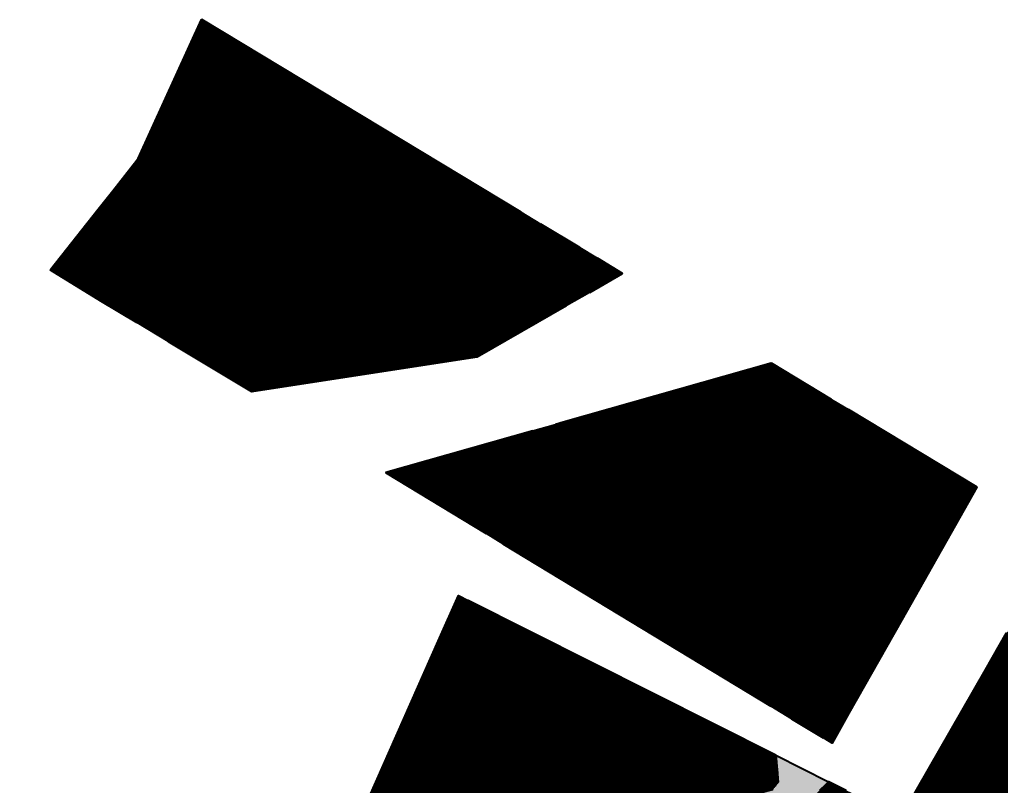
# Model space of a CAD drawing. Header units: metres. Extents: x 729358 to 733474, y 1423022 to 1426173.
# Drawn here: x 730233 to 730736, y 1425708 to 1426101 of the extents above; entities that cross this region are included whole.
import ezdxf

# ---------------------------------------------------------------- set-up
doc = ezdxf.new("R2010")
doc.units = ezdxf.units.M
for name, color, linetype in [('BOUNDARY', 7, 'Continuous'), ('GREEN_AREA', 7, 'Continuous'), ('PARCEL_BORDER', 7, 'Continuous'), ('PARCEL_M', 7, 'Continuous'), ('PARCEL_S', 7, 'Continuous'), ('ROADS_LOCAL', 7, 'Continuous')]:
    doc.layers.add(name, color=color, linetype=linetype)

msp = doc.modelspace()

# ---------------------------------------------------------------- hatches: boundary and pattern name
at = {"layer": 'BOUNDARY', "true_color": 0xdcdcdc}
h = msp.add_hatch(dxfattribs=at)
h.set_pattern_fill('SOLID')
h.paths.add_polyline_path([(730467.86, 1425928.29), (730352.38, 1425910.46), (730275.08, 1425956.89), (730249.21, 1425972.73), (730273.67, 1426003.59), (730281.12, 1426013), (730293.54, 1426028.67), (730293.89, 1426029.17), (730294.17, 1426029.71), (730326.56, 1426100.82), (730542.14, 1425970.89), (730467.86, 1425928.29)])
h = msp.add_hatch(dxfattribs=at)
h.set_pattern_fill('SOLID')
h.paths.add_polyline_path([(730511.78, 1425894.71), (730618.44, 1425924.92), (730723.77, 1425861.47), (730685.31, 1425793.62), (730649.54, 1425730.51), (730421.05, 1425868.96), (730511.78, 1425894.71)])
h = msp.add_hatch(dxfattribs=at)
h.set_pattern_fill('SOLID')
h.paths.add_polyline_path([(731147.16, 1424721.86), (731256.16, 1424608.75), (731244.45, 1424320.13), (731216.28, 1423762.84), (731085.59, 1423834.2), (731085.45, 1423834.27), (731029.37, 1423862.74), (731029.22, 1423862.81), (730813.25, 1423963.61), (730747.11, 1423994.49), (730747.07, 1423994.51), (730733.5, 1424000.7), (730660.17, 1424039.15), (730617.42, 1424061.56), (730529.44, 1424109.24), (730310.18, 1424230.03), (730192.73, 1424303.57), (730172.54, 1424316.68), (730172.45, 1424316.74), (729875.07, 1424500.8), (729806.43, 1424543.45), (729687.49, 1424617.38), (729569.32, 1424690.82), (729612.42, 1424741.31), (729675.47, 1424785.2), (729675.56, 1424785.27), (729762.88, 1424849.07), (729816.98, 1424888.6), (729996.73, 1425019.9), (730119.82, 1425084.44), (730120.07, 1425084.58), (730266.65, 1425172.21), (730267.07, 1425172.49), (730267.45, 1425172.81), (730267.81, 1425173.17), (730268.12, 1425173.56), (730268.4, 1425173.98), (730268.63, 1425174.42), (730359.38, 1425372.62), (730359.55, 1425373.05), (730359.68, 1425373.49), (730359.77, 1425373.93), (730395.3, 1425601.1), (730395.35, 1425601.52), (730395.36, 1425601.94), (730395.34, 1425602.37), (730390.26, 1425652.75), (730458.22, 1425806.03), (730647.82, 1425710.72), (730656.83, 1425706.19), (730670.25, 1425699.44), (730680.5, 1425694.29), (730680.96, 1425694.09), (730681.44, 1425693.93), (730681.93, 1425693.82), (730682.43, 1425693.77), (730682.94, 1425693.76), (730683.44, 1425693.81), (730683.94, 1425693.9), (730684.42, 1425694.05), (730684.89, 1425694.24), (730685.33, 1425694.48), (730685.75, 1425694.77), (730686.14, 1425695.09), (730686.49, 1425695.45), (730686.81, 1425695.85), (730687.08, 1425696.27), (730728.18, 1425768.01), (730728.19, 1425768.02), (730769.13, 1425840.14), (730805.64, 1425904.46), (731213.98, 1425663.18), (731130.61, 1425526.56), (731130.37, 1425526.13), (731130.18, 1425525.67), (731130.04, 1425525.2), (731129.94, 1425524.72), (731129.89, 1425524.23), (731129.88, 1425523.74), (731129.93, 1425523.25), (731130.02, 1425522.76), (731130.16, 1425522.29), (731130.35, 1425521.83), (731130.58, 1425521.4), (731130.85, 1425520.99), (731131.17, 1425520.61), (731131.51, 1425520.26), (731131.9, 1425519.94), (731132.31, 1425519.67), (731180.61, 1425490.69), (731133.33, 1425350.71), (731133.22, 1425350.34), (731133.14, 1425349.98), (731105.49, 1425193.29), (731092.66, 1425120.94), (731092.59, 1425120.23), (731084.29, 1424870.04), (731084.29, 1424869.91), (731083.66, 1424789.99), (731083.68, 1424789.51), (731083.74, 1424789.03), (731083.86, 1424788.56), (731084.01, 1424788.11), (731084.21, 1424787.67), (731084.46, 1424787.25), (731084.74, 1424786.85), (731085.05, 1424786.49), (731147.16, 1424721.86), (731147.16, 1424721.86)])
at = {"layer": 'GREEN_AREA', "true_color": 0x96c896}
h = msp.add_hatch(dxfattribs=at)
h.set_pattern_fill('SOLID')
h.paths.add_polyline_path([(730306.9, 1425945.92), (730295.83, 1425945.7), (730293.67, 1425945.73), (730275.08, 1425956.89), (730249.21, 1425972.73), (730273.67, 1426003.59), (730281.12, 1426013), (730293.54, 1426028.67), (730293.89, 1426029.17), (730294.17, 1426029.71), (730326.56, 1426100.82), (730490.11, 1426002.25), (730488.77, 1426001.59), (730481.11, 1425997.81), (730472.82, 1425993.72), (730463.9, 1425989.31), (730454.33, 1425984.59), (730444.2, 1425979.59), (730434.06, 1425974.96), (730423.85, 1425970.67), (730413.57, 1425966.73), (730403.23, 1425963.12), (730392.81, 1425959.85), (730382.33, 1425956.92), (730371.77, 1425954.33), (730361.14, 1425952.08), (730350.44, 1425950.17), (730339.66, 1425948.6), (730328.81, 1425947.37), (730317.89, 1425946.47), (730306.9, 1425945.92)])
h.paths.add_polyline_path([(730346.73, 1426020.43), (730346.73, 1425978.56), (730371.22, 1425978.56), (730371.22, 1426020.43), (730346.73, 1426020.43)])
h.paths.add_polyline_path([(730422.07, 1426031.46), (730395.43, 1426031.46), (730395.43, 1425986.12), (730422.07, 1425986.12), (730422.07, 1426031.46)])
h = msp.add_hatch(dxfattribs=at)
h.set_pattern_fill('SOLID')
h.paths.add_polyline_path([(730417.09, 1425957.36), (730427.51, 1425961.37), (730427.65, 1425961.43), (730438, 1425965.77), (730438.14, 1425965.83), (730448.42, 1425970.53), (730448.55, 1425970.59), (730458.76, 1425975.63), (730468.32, 1425980.35), (730477.25, 1425984.75), (730485.54, 1425988.84), (730493.19, 1425992.62), (730500.21, 1425996.08), (730500.28, 1425996.12), (730520.23, 1425984.1), (730519.7, 1425981.74), (730518, 1425974.29), (730516.14, 1425966.16), (730514.14, 1425957.35), (730513.47, 1425954.45), (730467.86, 1425928.29), (730352.38, 1425910.46), (730309.77, 1425936.05), (730318.48, 1425936.49), (730318.63, 1425936.5), (730329.71, 1425937.41), (730329.87, 1425937.42), (730340.87, 1425938.67), (730341.03, 1425938.69), (730351.96, 1425940.29), (730352.12, 1425940.31), (730362.97, 1425942.25), (730363.13, 1425942.28), (730373.92, 1425944.57), (730374.07, 1425944.6), (730384.78, 1425947.23), (730384.94, 1425947.27), (730395.58, 1425950.24), (730395.73, 1425950.29), (730406.3, 1425953.6), (730406.45, 1425953.65), (730416.94, 1425957.31), (730417.09, 1425957.36)])
h = msp.add_hatch(dxfattribs=at)
h.set_pattern_fill('SOLID')
h.paths.add_polyline_path([(730525.89, 1425963.94), (730527.75, 1425972.06), (730529.25, 1425978.66), (730542.14, 1425970.89), (730525.27, 1425961.22), (730525.89, 1425963.94)])
h = msp.add_hatch(dxfattribs=at)
h.set_pattern_fill('SOLID')
h.paths.add_polyline_path([(730647.05, 1425901.16), (730645.43, 1425897.13), (730643.64, 1425892.7), (730641.68, 1425887.87), (730639.57, 1425882.63), (730637.29, 1425876.99), (730634.85, 1425870.95), (730632.24, 1425864.51), (730632.19, 1425864.37), (730629.79, 1425857.9), (730629.74, 1425857.76), (730627.54, 1425851.26), (730627.5, 1425851.12), (730625.5, 1425844.58), (730625.46, 1425844.44), (730623.67, 1425837.88), (730623.63, 1425837.73), (730622.04, 1425831.14), (730622.01, 1425830.99), (730620.62, 1425824.37), (730620.59, 1425824.22), (730619.41, 1425817.57), (730619.38, 1425817.42), (730618.4, 1425810.73), (730618.38, 1425810.58), (730617.61, 1425803.87), (730617.59, 1425803.72), (730617.02, 1425796.98), (730617.01, 1425796.83), (730616.64, 1425790.05), (730616.63, 1425789.9), (730616.46, 1425783.1), (730616.46, 1425782.95), (730616.5, 1425776.12), (730616.5, 1425775.97), (730616.74, 1425769.11), (730616.74, 1425768.97), (730617.18, 1425762.08), (730617.2, 1425761.93), (730617.84, 1425755.01), (730618.36, 1425749.4), (730481.14, 1425832.55), (730486.17, 1425841.95), (730486.24, 1425842.08), (730491.05, 1425851.75), (730491.12, 1425851.89), (730495.64, 1425861.71), (730495.7, 1425861.85), (730499.92, 1425871.81), (730499.98, 1425871.95), (730503.91, 1425882.06), (730503.96, 1425882.2), (730507.61, 1425892.45), (730507.65, 1425892.59), (730507.99, 1425893.64), (730511.78, 1425894.71), (730618.44, 1425924.92), (730649.18, 1425906.41), (730648.52, 1425904.78), (730647.05, 1425901.16)])
h.paths.add_polyline_path([(730564.6, 1425817.53), (730609.59, 1425817.53), (730609.59, 1425903.48), (730564.6, 1425903.48), (730564.6, 1425817.53)])
h.paths.add_polyline_path([(730524.91, 1425824.85), (730524.91, 1425869.84), (730503.85, 1425869.84), (730503.85, 1425824.85), (730524.91, 1425824.85)])
h = msp.add_hatch(dxfattribs=at)
h.set_pattern_fill('SOLID')
h.paths.add_polyline_path([(730656.33, 1425897.41), (730657.79, 1425901.04), (730657.85, 1425901.18), (730723.77, 1425861.47), (730685.31, 1425793.62), (730658.17, 1425745.75), (730655.97, 1425743.61), (730650.65, 1425738.44), (730645.77, 1425733.71), (730645.19, 1425733.14), (730629, 1425742.95), (730628.96, 1425743.39), (730628.4, 1425749.45), (730627.8, 1425755.94), (730627.16, 1425762.79), (730626.73, 1425769.53), (730626.49, 1425776.25), (730626.46, 1425782.93), (730626.63, 1425789.58), (730626.99, 1425796.2), (730627.55, 1425802.79), (730628.31, 1425809.36), (730629.27, 1425815.89), (730630.42, 1425822.39), (730631.78, 1425828.87), (730633.33, 1425835.31), (730635.09, 1425841.73), (730637.04, 1425848.12), (730639.19, 1425854.49), (730641.54, 1425860.83), (730644.12, 1425867.2), (730646.56, 1425873.25), (730648.84, 1425878.88), (730650.95, 1425884.12), (730652.91, 1425888.95), (730654.7, 1425893.38), (730656.33, 1425897.41)])
h.paths.add_polyline_path([(730666.56, 1425765.36), (730666.56, 1425822.3), (730645.89, 1425822.3), (730645.89, 1425765.36), (730666.56, 1425765.36)])
h = msp.add_hatch(dxfattribs=at)
h.set_pattern_fill('SOLID')
h.paths.add_polyline_path([(730482.06, 1425856.14), (730477.32, 1425846.6), (730472.57, 1425837.74), (730421.05, 1425868.96), (730496.23, 1425890.3), (730494.57, 1425885.62), (730490.69, 1425875.65), (730486.52, 1425865.82), (730482.06, 1425856.14)])
h = msp.add_hatch(dxfattribs=at)
h.set_pattern_fill('SOLID')
h.paths.add_polyline_path([(730749.29, 1425546.49), (730747.72, 1425547.92), (730746.02, 1425549.18), (730744.2, 1425550.27), (730742.29, 1425551.18), (730740.29, 1425551.89), (730738.23, 1425552.41), (730736.14, 1425552.72), (730734.02, 1425552.82), (730731.9, 1425552.72), (730729.81, 1425552.41), (730727.82, 1425551.91), (730727.44, 1425552.56), (730725.26, 1425556.33), (730722.88, 1425560.44), (730720.3, 1425564.89), (730717.52, 1425569.68), (730714.55, 1425574.82), (730711.38, 1425580.3), (730711.37, 1425580.31), (730708.17, 1425585.78), (730708.17, 1425585.8), (730704.96, 1425591.25), (730704.95, 1425591.27), (730701.72, 1425596.71), (730701.71, 1425596.73), (730698.46, 1425602.16), (730698.45, 1425602.18), (730695.18, 1425607.6), (730695.17, 1425607.61), (730691.89, 1425613.02), (730691.88, 1425613.04), (730688.57, 1425618.43), (730688.56, 1425618.45), (730685.24, 1425623.83), (730685.23, 1425623.85), (730681.89, 1425629.22), (730681.88, 1425629.24), (730678.52, 1425634.6), (730678.51, 1425634.61), (730675.13, 1425639.97), (730675.12, 1425639.98), (730671.72, 1425645.32), (730671.71, 1425645.33), (730668.29, 1425650.66), (730668.28, 1425650.68), (730664.84, 1425655.99), (730664.83, 1425656.01), (730661.38, 1425661.31), (730661.37, 1425661.33), (730657.89, 1425666.62), (730654.63, 1425671.58), (730651.59, 1425676.21), (730648.77, 1425680.51), (730646.16, 1425684.48), (730643.77, 1425688.12), (730641.6, 1425691.43), (730639.64, 1425694.41), (730637.91, 1425697.05), (730636.39, 1425699.37), (730636.33, 1425699.46), (730636.58, 1425699.69), (730638.35, 1425701.42), (730640.57, 1425703.57), (730643.23, 1425706.15), (730646.33, 1425709.17), (730647.89, 1425710.68), (730656.83, 1425706.19), (730670.25, 1425699.44), (730680.5, 1425694.29), (730680.96, 1425694.09), (730681.44, 1425693.93), (730681.93, 1425693.82), (730682.43, 1425693.77), (730682.94, 1425693.76), (730683.44, 1425693.81), (730683.94, 1425693.9), (730684.42, 1425694.05), (730684.89, 1425694.24), (730685.33, 1425694.48), (730685.75, 1425694.77), (730686.14, 1425695.09), (730686.49, 1425695.45), (730686.81, 1425695.85), (730687.08, 1425696.27), (730728.18, 1425768.01), (730728.19, 1425768.02), (730738.93, 1425786.95), (730746.2, 1425790.41), (730754.28, 1425793.78), (730762.53, 1425796.75), (730770.95, 1425799.33), (730779.55, 1425801.51), (730788.32, 1425803.29), (730797.27, 1425804.68), (730806.41, 1425805.67), (730815.72, 1425806.25), (730825.42, 1425806.45), (730834.69, 1425806.63), (730843.34, 1425806.8), (730851.37, 1425806.96), (730858.79, 1425807.11), (730865.59, 1425807.24), (730871.77, 1425807.36), (730877.33, 1425807.47), (730879.97, 1425807.52), (730880.35, 1425806.73), (730881.44, 1425804.91), (730882.7, 1425803.21), (730884.13, 1425801.64), (730885.7, 1425800.21), (730887.4, 1425798.95), (730887.77, 1425798.73), (730887.24, 1425797.2), (730885.38, 1425791.86), (730883.31, 1425785.92), (730881.03, 1425779.4), (730878.55, 1425772.28), (730875.87, 1425764.57), (730872.97, 1425756.26), (730869.87, 1425747.36), (730866.56, 1425737.87), (730866.53, 1425737.78), (730863.41, 1425728.26), (730863.38, 1425728.17), (730860.44, 1425718.61), (730860.41, 1425718.52), (730857.65, 1425708.92), (730857.63, 1425708.83), (730855.05, 1425699.2), (730855.03, 1425699.11), (730852.63, 1425689.45), (730852.61, 1425689.36), (730850.39, 1425679.66), (730850.37, 1425679.57), (730848.34, 1425669.83), (730848.32, 1425669.74), (730846.48, 1425659.97), (730846.46, 1425659.88), (730844.79, 1425650.08), (730844.78, 1425649.99), (730843.29, 1425640.15), (730843.28, 1425640.06), (730841.98, 1425630.18), (730841.97, 1425630.09), (730840.85, 1425620.19), (730840.84, 1425620.09), (730839.9, 1425610.15), (730839.89, 1425610.06), (730839.14, 1425600.09), (730839.13, 1425599.99), (730838.56, 1425589.98), (730838.56, 1425589.89), (730838.17, 1425579.85), (730837.8, 1425570.43), (730837.46, 1425561.64), (730837.14, 1425553.48), (730836.85, 1425545.95), (730836.58, 1425539.04), (730836.34, 1425532.76), (730836.12, 1425527.11), (730836.05, 1425525.51), (730836.02, 1425525.5), (730833.96, 1425524.99), (730831.97, 1425524.28), (730830.05, 1425523.37), (730828.23, 1425522.28), (730826.53, 1425521.02), (730824.96, 1425519.59), (730824.57, 1425519.17), (730821.8, 1425520.11), (730818.75, 1425521.15), (730815.5, 1425522.26), (730815.42, 1425522.29), (730812.16, 1425523.36), (730812.07, 1425523.39), (730808.8, 1425524.43), (730808.72, 1425524.46), (730805.44, 1425525.47), (730805.35, 1425525.49), (730802.07, 1425526.47), (730801.98, 1425526.49), (730798.69, 1425527.44), (730798.6, 1425527.46), (730795.3, 1425528.37), (730795.21, 1425528.39), (730791.9, 1425529.27), (730791.81, 1425529.29), (730788.49, 1425530.13), (730788.4, 1425530.15), (730785.08, 1425530.96), (730784.99, 1425530.98), (730781.65, 1425531.75), (730781.56, 1425531.77), (730778.22, 1425532.51), (730778.13, 1425532.53), (730774.78, 1425533.24), (730774.69, 1425533.26), (730771.33, 1425533.93), (730771.24, 1425533.95), (730767.87, 1425534.59), (730767.78, 1425534.6), (730764.4, 1425535.21), (730764.31, 1425535.23), (730760.92, 1425535.8), (730757.75, 1425536.34), (730754.86, 1425536.82), (730754.69, 1425537.49), (730753.98, 1425539.49), (730753.07, 1425541.4), (730751.98, 1425543.22), (730750.72, 1425544.92), (730749.29, 1425546.49)])
h.paths.add_polyline_path([(730721.43, 1425579.34), (730758.99, 1425579.34), (730758.99, 1425675.27), (730721.43, 1425675.27), (730721.43, 1425579.34)])
h.paths.add_polyline_path([(730763.69, 1425779.2), (730763.69, 1425686.26), (730804.83, 1425686.26), (730804.83, 1425779.2), (730763.69, 1425779.2)])
h.paths.add_polyline_path([(730801.38, 1425552.88), (730801.38, 1425605.1), (730771.62, 1425605.1), (730771.62, 1425552.88), (730801.38, 1425552.88)])
h.paths.add_polyline_path([(730794.27, 1425624.31), (730818.3, 1425624.31), (730818.3, 1425681.13), (730794.27, 1425681.13), (730794.27, 1425624.31)])
h.paths.add_polyline_path([(730814.07, 1425763.73), (730814.07, 1425704.43), (730839.03, 1425704.43), (730839.03, 1425763.73), (730814.07, 1425763.73)])
h = msp.add_hatch(dxfattribs=at)
h.set_pattern_fill('SOLID')
h.paths.add_polyline_path([(730447.87, 1425782.69), (730450.67, 1425786.22), (730450.76, 1425786.34), (730457.33, 1425795.14), (730457.41, 1425795.26), (730463.21, 1425803.52), (730620.69, 1425724.36), (730620.86, 1425722.57), (730621.22, 1425718.68), (730621.54, 1425715.22), (730621.82, 1425712.19), (730621.97, 1425710.6), (730621.82, 1425710.46), (730621.38, 1425710.03), (730620.77, 1425709.38), (730620.24, 1425708.68), (730619.77, 1425707.93), (730619.38, 1425707.14), (730619.12, 1425706.45), (730619.02, 1425706.42), (730616.09, 1425705.63), (730612.67, 1425704.7), (730608.77, 1425703.65), (730604.38, 1425702.46), (730599.49, 1425701.14), (730594.12, 1425699.69), (730588.27, 1425698.11), (730581.92, 1425696.4), (730575.09, 1425694.55), (730567.77, 1425692.57), (730560.04, 1425690.48), (730552.4, 1425688.7), (730544.77, 1425687.19), (730537.15, 1425685.95), (730529.54, 1425684.99), (730521.93, 1425684.31), (730514.34, 1425683.9), (730506.74, 1425683.77), (730499.16, 1425683.92), (730491.58, 1425684.34), (730484, 1425685.04), (730476.43, 1425686.01), (730468.86, 1425687.26), (730461.29, 1425688.79), (730453.73, 1425690.59), (730446.16, 1425692.67), (730438.52, 1425695.06), (730431.28, 1425697.32), (730424.52, 1425699.42), (730418.25, 1425701.38), (730412.6, 1425703.14), (730447.87, 1425782.69)])
h.paths.add_polyline_path([(730464.79, 1425715.91), (730486.96, 1425715.91), (730486.96, 1425776.37), (730464.79, 1425776.37), (730464.79, 1425715.91)])
at = {"layer": 'PARCEL_M', "true_color": 0xc8dcff}
h = msp.add_hatch(dxfattribs=at)
h.set_pattern_fill('SOLID')
h.paths.add_polyline_path([(730609.59, 1425817.53), (730609.59, 1425903.48), (730564.6, 1425903.48), (730564.6, 1425817.53), (730609.59, 1425817.53)])
at = {"layer": 'PARCEL_S', "true_color": 0xffc8c8}
h = msp.add_hatch(dxfattribs=at)
h.set_pattern_fill('SOLID')
h.paths.add_polyline_path([(730422.07, 1425986.12), (730422.07, 1426031.46), (730395.43, 1426031.46), (730395.43, 1425986.12), (730422.07, 1425986.12)])
h = msp.add_hatch(dxfattribs=at)
h.set_pattern_fill('SOLID')
h.paths.add_polyline_path([(730371.22, 1425978.56), (730371.22, 1426020.43), (730346.73, 1426020.43), (730346.73, 1425978.56), (730371.22, 1425978.56)])
h = msp.add_hatch(dxfattribs=at)
h.set_pattern_fill('SOLID')
h.paths.add_polyline_path([(730524.91, 1425824.85), (730524.91, 1425869.84), (730503.85, 1425869.84), (730503.85, 1425824.85), (730524.91, 1425824.85)])
h = msp.add_hatch(dxfattribs=at)
h.set_pattern_fill('SOLID')
h.paths.add_polyline_path([(730666.56, 1425765.36), (730666.56, 1425822.3), (730645.89, 1425822.3), (730645.89, 1425765.36), (730666.56, 1425765.36)])
h = msp.add_hatch(dxfattribs=at)
h.set_pattern_fill('SOLID')
h.paths.add_polyline_path([(730486.96, 1425715.91), (730486.96, 1425776.37), (730464.79, 1425776.37), (730464.79, 1425715.91), (730486.96, 1425715.91)])
at = {"layer": 'ROADS_LOCAL', "true_color": 0x999999}
h = msp.add_hatch(dxfattribs=at)
h.set_pattern_fill('SOLID')
h.paths.add_polyline_path([(730500.21, 1425996.08), (730493.19, 1425992.62), (730485.54, 1425988.84), (730477.25, 1425984.75), (730468.32, 1425980.35), (730458.76, 1425975.63), (730448.55, 1425970.59), (730448.42, 1425970.53), (730438.14, 1425965.83), (730438, 1425965.77), (730427.65, 1425961.43), (730427.51, 1425961.37), (730417.09, 1425957.36), (730416.94, 1425957.31), (730406.45, 1425953.65), (730406.3, 1425953.6), (730395.73, 1425950.29), (730395.58, 1425950.24), (730384.94, 1425947.27), (730384.78, 1425947.23), (730374.07, 1425944.6), (730373.92, 1425944.57), (730363.13, 1425942.28), (730362.97, 1425942.25), (730352.12, 1425940.31), (730351.96, 1425940.29), (730341.03, 1425938.69), (730340.87, 1425938.67), (730329.87, 1425937.42), (730329.71, 1425937.41), (730318.63, 1425936.5), (730318.48, 1425936.49), (730309.77, 1425936.05), (730293.67, 1425945.73), (730295.83, 1425945.7), (730306.9, 1425945.92), (730317.89, 1425946.47), (730328.81, 1425947.37), (730339.66, 1425948.6), (730350.44, 1425950.17), (730361.14, 1425952.08), (730371.77, 1425954.33), (730382.33, 1425956.92), (730392.81, 1425959.85), (730403.23, 1425963.12), (730413.57, 1425966.73), (730423.85, 1425970.67), (730434.06, 1425974.96), (730444.2, 1425979.59), (730454.33, 1425984.59), (730463.9, 1425989.31), (730472.82, 1425993.72), (730481.11, 1425997.81), (730488.77, 1426001.59), (730490.11, 1426002.25), (730500.28, 1425996.12), (730500.21, 1425996.08)])
h = msp.add_hatch(dxfattribs=at)
h.set_pattern_fill('SOLID')
h.paths.add_polyline_path([(730514.14, 1425957.35), (730516.14, 1425966.16), (730518, 1425974.29), (730519.7, 1425981.74), (730520.23, 1425984.1), (730529.25, 1425978.66), (730527.75, 1425972.06), (730525.89, 1425963.94), (730525.27, 1425961.22), (730513.47, 1425954.45), (730514.14, 1425957.35)])
h = msp.add_hatch(dxfattribs=at)
h.set_pattern_fill('SOLID')
h.paths.add_polyline_path([(730617.84, 1425755.01), (730617.2, 1425761.93), (730617.18, 1425762.08), (730616.74, 1425768.97), (730616.74, 1425769.11), (730616.5, 1425775.97), (730616.5, 1425776.12), (730616.46, 1425782.95), (730616.46, 1425783.1), (730616.63, 1425789.9), (730616.64, 1425790.05), (730617.01, 1425796.83), (730617.02, 1425796.98), (730617.59, 1425803.72), (730617.61, 1425803.87), (730618.38, 1425810.58), (730618.4, 1425810.73), (730619.38, 1425817.42), (730619.41, 1425817.57), (730620.59, 1425824.22), (730620.62, 1425824.37), (730622.01, 1425830.99), (730622.04, 1425831.14), (730623.63, 1425837.73), (730623.67, 1425837.88), (730625.46, 1425844.44), (730625.5, 1425844.58), (730627.5, 1425851.12), (730627.54, 1425851.26), (730629.74, 1425857.76), (730629.79, 1425857.9), (730632.19, 1425864.37), (730632.24, 1425864.51), (730634.85, 1425870.95), (730637.29, 1425876.99), (730639.57, 1425882.63), (730641.68, 1425887.87), (730643.64, 1425892.7), (730645.43, 1425897.13), (730647.05, 1425901.16), (730648.52, 1425904.78), (730649.18, 1425906.41), (730657.85, 1425901.18), (730657.79, 1425901.04), (730656.33, 1425897.41), (730654.7, 1425893.38), (730652.91, 1425888.95), (730650.95, 1425884.12), (730648.84, 1425878.88), (730646.56, 1425873.25), (730644.12, 1425867.2), (730641.54, 1425860.83), (730639.19, 1425854.49), (730637.04, 1425848.12), (730635.09, 1425841.73), (730633.33, 1425835.31), (730631.78, 1425828.87), (730630.42, 1425822.39), (730629.27, 1425815.89), (730628.31, 1425809.36), (730627.55, 1425802.79), (730626.99, 1425796.2), (730626.63, 1425789.58), (730626.46, 1425782.93), (730626.49, 1425776.25), (730626.73, 1425769.53), (730627.16, 1425762.79), (730627.8, 1425755.94), (730628.4, 1425749.45), (730628.96, 1425743.39), (730629, 1425742.95), (730618.36, 1425749.4), (730617.84, 1425755.01)])
h = msp.add_hatch(dxfattribs=at)
h.set_pattern_fill('SOLID')
h.paths.add_polyline_path([(730477.32, 1425846.6), (730482.06, 1425856.14), (730486.52, 1425865.82), (730490.69, 1425875.65), (730494.57, 1425885.62), (730496.23, 1425890.3), (730507.99, 1425893.64), (730507.65, 1425892.59), (730507.61, 1425892.45), (730503.96, 1425882.2), (730503.91, 1425882.06), (730499.98, 1425871.95), (730499.92, 1425871.81), (730495.7, 1425861.85), (730495.64, 1425861.71), (730491.12, 1425851.89), (730491.05, 1425851.75), (730486.24, 1425842.08), (730486.17, 1425841.95), (730481.14, 1425832.55), (730472.57, 1425837.74), (730477.32, 1425846.6)])
h = msp.add_hatch(dxfattribs=at)
h.set_pattern_fill('SOLID')
h.paths.add_polyline_path([(730457.41, 1425795.26), (730457.33, 1425795.14), (730450.76, 1425786.34), (730450.67, 1425786.22), (730447.87, 1425782.69), (730458.22, 1425806.03), (730463.21, 1425803.52), (730457.41, 1425795.26)])
h = msp.add_hatch(dxfattribs=at)
h.set_pattern_fill('SOLID')
h.paths.add_polyline_path([(730645.77, 1425733.71), (730650.65, 1425738.44), (730655.97, 1425743.61), (730658.17, 1425745.75), (730649.54, 1425730.51), (730645.19, 1425733.14), (730645.77, 1425733.71)])

# ---------------------------------------------------------------- linework, layer by layer
at = {"layer": 'PARCEL_BORDER', "lineweight": 50, "true_color": 0x326432}
for points in [[(730306.9, 1425945.92), (730295.83, 1425945.7), (730293.67, 1425945.73), (730275.08, 1425956.89), (730249.21, 1425972.73), (730273.67, 1426003.59), (730281.12, 1426013), (730293.54, 1426028.67), (730293.89, 1426029.17), (730294.17, 1426029.71), (730326.56, 1426100.82), (730490.11, 1426002.25), (730488.77, 1426001.59), (730481.11, 1425997.81), (730472.82, 1425993.72), (730463.9, 1425989.31), (730454.33, 1425984.59), (730444.2, 1425979.59), (730434.06, 1425974.96), (730423.85, 1425970.67), (730413.57, 1425966.73), (730403.23, 1425963.12), (730392.81, 1425959.85), (730382.33, 1425956.92), (730371.77, 1425954.33), (730361.14, 1425952.08), (730350.44, 1425950.17), (730339.66, 1425948.6), (730328.81, 1425947.37), (730317.89, 1425946.47), (730306.9, 1425945.92)], [(730417.09, 1425957.36), (730427.51, 1425961.37), (730427.65, 1425961.43), (730438, 1425965.77), (730438.14, 1425965.83), (730448.42, 1425970.53), (730448.55, 1425970.59), (730458.76, 1425975.63), (730468.32, 1425980.35), (730477.25, 1425984.75), (730485.54, 1425988.84), (730493.19, 1425992.62), (730500.21, 1425996.08), (730500.28, 1425996.12), (730520.23, 1425984.1), (730519.7, 1425981.74), (730518, 1425974.29), (730516.14, 1425966.16), (730514.14, 1425957.35), (730513.47, 1425954.45), (730467.86, 1425928.29), (730352.38, 1425910.46), (730309.77, 1425936.05), (730318.48, 1425936.49), (730318.63, 1425936.5), (730329.71, 1425937.41), (730329.87, 1425937.42), (730340.87, 1425938.67), (730341.03, 1425938.69), (730351.96, 1425940.29), (730352.12, 1425940.31), (730362.97, 1425942.25), (730363.13, 1425942.28), (730373.92, 1425944.57), (730374.07, 1425944.6), (730384.78, 1425947.23), (730384.94, 1425947.27), (730395.58, 1425950.24), (730395.73, 1425950.29), (730406.3, 1425953.6), (730406.45, 1425953.65), (730416.94, 1425957.31), (730417.09, 1425957.36)], [(730525.89, 1425963.94), (730527.75, 1425972.06), (730529.25, 1425978.66), (730542.14, 1425970.89), (730525.27, 1425961.22), (730525.89, 1425963.94)], [(730647.05, 1425901.16), (730645.43, 1425897.13), (730643.64, 1425892.7), (730641.68, 1425887.87), (730639.57, 1425882.63), (730637.29, 1425876.99), (730634.85, 1425870.95), (730632.24, 1425864.51), (730632.19, 1425864.37), (730629.79, 1425857.9), (730629.74, 1425857.76), (730627.54, 1425851.26), (730627.5, 1425851.12), (730625.5, 1425844.58), (730625.46, 1425844.44), (730623.67, 1425837.88), (730623.63, 1425837.73), (730622.04, 1425831.14), (730622.01, 1425830.99), (730620.62, 1425824.37), (730620.59, 1425824.22), (730619.41, 1425817.57), (730619.38, 1425817.42), (730618.4, 1425810.73), (730618.38, 1425810.58), (730617.61, 1425803.87), (730617.59, 1425803.72), (730617.02, 1425796.98), (730617.01, 1425796.83), (730616.64, 1425790.05), (730616.63, 1425789.9), (730616.46, 1425783.1), (730616.46, 1425782.95), (730616.5, 1425776.12), (730616.5, 1425775.97), (730616.74, 1425769.11), (730616.74, 1425768.97), (730617.18, 1425762.08), (730617.2, 1425761.93), (730617.84, 1425755.01), (730618.36, 1425749.4), (730481.14, 1425832.55), (730486.17, 1425841.95), (730486.24, 1425842.08), (730491.05, 1425851.75), (730491.12, 1425851.89), (730495.64, 1425861.71), (730495.7, 1425861.85), (730499.92, 1425871.81), (730499.98, 1425871.95), (730503.91, 1425882.06), (730503.96, 1425882.2), (730507.61, 1425892.45), (730507.65, 1425892.59), (730507.99, 1425893.64), (730511.78, 1425894.71), (730618.44, 1425924.92), (730649.18, 1425906.41), (730648.52, 1425904.78), (730647.05, 1425901.16)], [(730656.33, 1425897.41), (730657.79, 1425901.04), (730657.85, 1425901.18), (730723.77, 1425861.47), (730685.31, 1425793.62), (730658.17, 1425745.75), (730655.97, 1425743.61), (730650.65, 1425738.44), (730645.77, 1425733.71), (730645.19, 1425733.14), (730629, 1425742.95), (730628.96, 1425743.39), (730628.4, 1425749.45), (730627.8, 1425755.94), (730627.16, 1425762.79), (730626.73, 1425769.53), (730626.49, 1425776.25), (730626.46, 1425782.93), (730626.63, 1425789.58), (730626.99, 1425796.2), (730627.55, 1425802.79), (730628.31, 1425809.36), (730629.27, 1425815.89), (730630.42, 1425822.39), (730631.78, 1425828.87), (730633.33, 1425835.31), (730635.09, 1425841.73), (730637.04, 1425848.12), (730639.19, 1425854.49), (730641.54, 1425860.83), (730644.12, 1425867.2), (730646.56, 1425873.25), (730648.84, 1425878.88), (730650.95, 1425884.12), (730652.91, 1425888.95), (730654.7, 1425893.38), (730656.33, 1425897.41)], [(730482.06, 1425856.14), (730477.32, 1425846.6), (730472.57, 1425837.74), (730421.05, 1425868.96), (730496.23, 1425890.3), (730494.57, 1425885.62), (730490.69, 1425875.65), (730486.52, 1425865.82), (730482.06, 1425856.14)]]:
    msp.add_lwpolyline(points, close=True, dxfattribs=at)
at = {"layer": 'PARCEL_BORDER', "lineweight": 50, "true_color": 0x323232}
for points in [[(730422.07, 1425986.12), (730422.07, 1426031.46), (730395.43, 1426031.46), (730395.43, 1425986.12), (730422.07, 1425986.12)], [(730371.22, 1425978.56), (730371.22, 1426020.43), (730346.73, 1426020.43), (730346.73, 1425978.56), (730371.22, 1425978.56)], [(730609.59, 1425817.53), (730609.59, 1425903.48), (730564.6, 1425903.48), (730564.6, 1425817.53), (730609.59, 1425817.53)], [(730524.91, 1425824.85), (730524.91, 1425869.84), (730503.85, 1425869.84), (730503.85, 1425824.85), (730524.91, 1425824.85)], [(730666.56, 1425765.36), (730666.56, 1425822.3), (730645.89, 1425822.3), (730645.89, 1425765.36), (730666.56, 1425765.36)], [(730486.96, 1425715.91), (730486.96, 1425776.37), (730464.79, 1425776.37), (730464.79, 1425715.91), (730486.96, 1425715.91)]]:
    msp.add_lwpolyline(points, close=True, dxfattribs=at)
at = {"layer": 'PARCEL_BORDER', "lineweight": 40, "true_color": 0x323232}
for points in [[(730500.21, 1425996.08), (730493.19, 1425992.62), (730485.54, 1425988.84), (730477.25, 1425984.75), (730468.32, 1425980.35), (730458.76, 1425975.63), (730448.55, 1425970.59), (730448.42, 1425970.53), (730438.14, 1425965.83), (730438, 1425965.77), (730427.65, 1425961.43), (730427.51, 1425961.37), (730417.09, 1425957.36), (730416.94, 1425957.31), (730406.45, 1425953.65), (730406.3, 1425953.6), (730395.73, 1425950.29), (730395.58, 1425950.24), (730384.94, 1425947.27), (730384.78, 1425947.23), (730374.07, 1425944.6), (730373.92, 1425944.57), (730363.13, 1425942.28), (730362.97, 1425942.25), (730352.12, 1425940.31), (730351.96, 1425940.29), (730341.03, 1425938.69), (730340.87, 1425938.67), (730329.87, 1425937.42), (730329.71, 1425937.41), (730318.63, 1425936.5), (730318.48, 1425936.49), (730309.77, 1425936.05), (730293.67, 1425945.73), (730295.83, 1425945.7), (730306.9, 1425945.92), (730317.89, 1425946.47), (730328.81, 1425947.37), (730339.66, 1425948.6), (730350.44, 1425950.17), (730361.14, 1425952.08), (730371.77, 1425954.33), (730382.33, 1425956.92), (730392.81, 1425959.85), (730403.23, 1425963.12), (730413.57, 1425966.73), (730423.85, 1425970.67), (730434.06, 1425974.96), (730444.2, 1425979.59), (730454.33, 1425984.59), (730463.9, 1425989.31), (730472.82, 1425993.72), (730481.11, 1425997.81), (730488.77, 1426001.59), (730490.11, 1426002.25), (730500.28, 1425996.12), (730500.21, 1425996.08)], [(730514.14, 1425957.35), (730516.14, 1425966.16), (730518, 1425974.29), (730519.7, 1425981.74), (730520.23, 1425984.1), (730529.25, 1425978.66), (730527.75, 1425972.06), (730525.89, 1425963.94), (730525.27, 1425961.22), (730513.47, 1425954.45), (730514.14, 1425957.35)], [(730617.84, 1425755.01), (730617.2, 1425761.93), (730617.18, 1425762.08), (730616.74, 1425768.97), (730616.74, 1425769.11), (730616.5, 1425775.97), (730616.5, 1425776.12), (730616.46, 1425782.95), (730616.46, 1425783.1), (730616.63, 1425789.9), (730616.64, 1425790.05), (730617.01, 1425796.83), (730617.02, 1425796.98), (730617.59, 1425803.72), (730617.61, 1425803.87), (730618.38, 1425810.58), (730618.4, 1425810.73), (730619.38, 1425817.42), (730619.41, 1425817.57), (730620.59, 1425824.22), (730620.62, 1425824.37), (730622.01, 1425830.99), (730622.04, 1425831.14), (730623.63, 1425837.73), (730623.67, 1425837.88), (730625.46, 1425844.44), (730625.5, 1425844.58), (730627.5, 1425851.12), (730627.54, 1425851.26), (730629.74, 1425857.76), (730629.79, 1425857.9), (730632.19, 1425864.37), (730632.24, 1425864.51), (730634.85, 1425870.95), (730637.29, 1425876.99), (730639.57, 1425882.63), (730641.68, 1425887.87), (730643.64, 1425892.7), (730645.43, 1425897.13), (730647.05, 1425901.16), (730648.52, 1425904.78), (730649.18, 1425906.41), (730657.85, 1425901.18), (730657.79, 1425901.04), (730656.33, 1425897.41), (730654.7, 1425893.38), (730652.91, 1425888.95), (730650.95, 1425884.12), (730648.84, 1425878.88), (730646.56, 1425873.25), (730644.12, 1425867.2), (730641.54, 1425860.83), (730639.19, 1425854.49), (730637.04, 1425848.12), (730635.09, 1425841.73), (730633.33, 1425835.31), (730631.78, 1425828.87), (730630.42, 1425822.39), (730629.27, 1425815.89), (730628.31, 1425809.36), (730627.55, 1425802.79), (730626.99, 1425796.2), (730626.63, 1425789.58), (730626.46, 1425782.93), (730626.49, 1425776.25), (730626.73, 1425769.53), (730627.16, 1425762.79), (730627.8, 1425755.94), (730628.4, 1425749.45), (730628.96, 1425743.39), (730629, 1425742.95), (730618.36, 1425749.4), (730617.84, 1425755.01)], [(730477.32, 1425846.6), (730482.06, 1425856.14), (730486.52, 1425865.82), (730490.69, 1425875.65), (730494.57, 1425885.62), (730496.23, 1425890.3), (730507.99, 1425893.64), (730507.65, 1425892.59), (730507.61, 1425892.45), (730503.96, 1425882.2), (730503.91, 1425882.06), (730499.98, 1425871.95), (730499.92, 1425871.81), (730495.7, 1425861.85), (730495.64, 1425861.71), (730491.12, 1425851.89), (730491.05, 1425851.75), (730486.24, 1425842.08), (730486.17, 1425841.95), (730481.14, 1425832.55), (730472.57, 1425837.74), (730477.32, 1425846.6)], [(730457.41, 1425795.26), (730457.33, 1425795.14), (730450.76, 1425786.34), (730450.67, 1425786.22), (730447.87, 1425782.69), (730458.22, 1425806.03), (730463.21, 1425803.52), (730457.41, 1425795.26)], [(730645.77, 1425733.71), (730650.65, 1425738.44), (730655.97, 1425743.61), (730658.17, 1425745.75), (730649.54, 1425730.51), (730645.19, 1425733.14), (730645.77, 1425733.71)]]:
    msp.add_lwpolyline(points, close=True, dxfattribs=at)
at = {"layer": 'PARCEL_BORDER', "lineweight": 50, "true_color": 0x326432}
for points in [[(730412.6, 1425703.14), (730447.87, 1425782.69), (730447.87, 1425782.69), (730450.67, 1425786.22), (730450.76, 1425786.34), (730457.33, 1425795.14), (730457.41, 1425795.26), (730463.21, 1425803.52), (730620.69, 1425724.36), (730620.86, 1425722.57), (730621.22, 1425718.68), (730621.54, 1425715.22), (730621.82, 1425712.19), (730621.97, 1425710.6), (730621.82, 1425710.46), (730621.38, 1425710.03), (730620.77, 1425709.38), (730620.24, 1425708.68), (730619.77, 1425707.93)], [(730687.08, 1425696.27), (730728.18, 1425768.01), (730728.19, 1425768.02), (730738.93, 1425786.95)], [(730643.23, 1425706.15), (730646.33, 1425709.17), (730647.89, 1425710.68), (730656.83, 1425706.19)]]:
    msp.add_lwpolyline(points, dxfattribs=at)
at = {"layer": 'PARCEL_BORDER', "lineweight": 40, "true_color": 0x323232}
msp.add_lwpolyline([(730619.77, 1425707.93), (730620.24, 1425708.68), (730620.77, 1425709.38), (730621.38, 1425710.03), (730621.82, 1425710.46), (730621.97, 1425710.6), (730621.82, 1425712.19), (730621.54, 1425715.22), (730621.22, 1425718.68), (730620.86, 1425722.57), (730620.69, 1425724.36), (730647.82, 1425710.72), (730647.89, 1425710.68), (730646.33, 1425709.17), (730643.23, 1425706.15)], dxfattribs=at)

doc.saveas('drawing.dxf')
